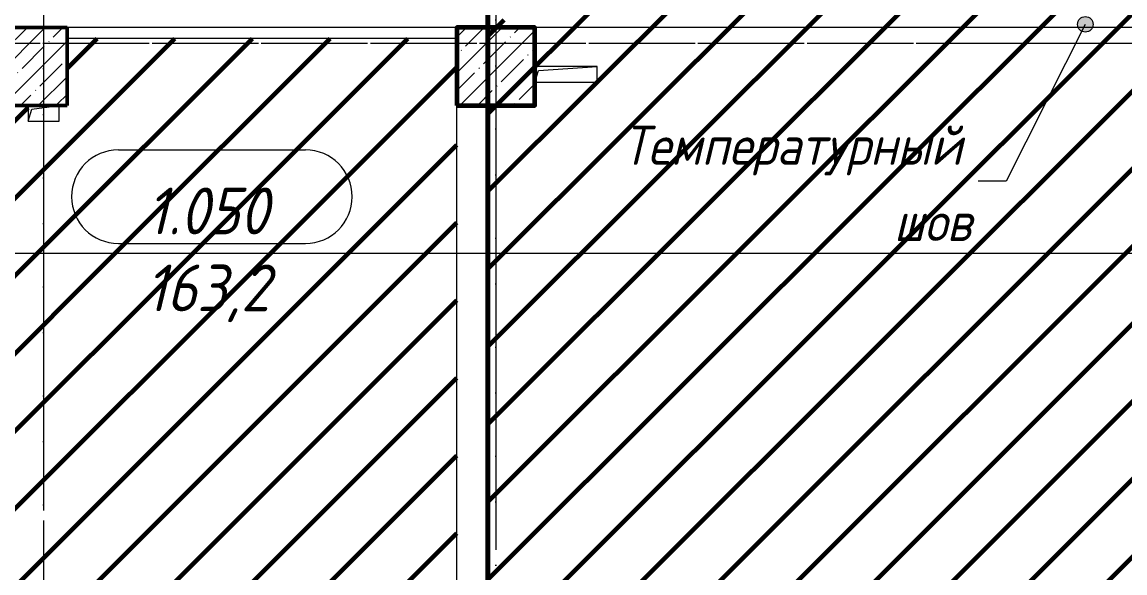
# Model space of a CAD drawing. Header units: millimetres. Extents: x -606178 to 312196, y -19338 to 632709.
# Drawn here: x -351119 to -344046, y 491224 to 494761 of the extents above; entities that cross this region are included whole.
import ezdxf

# ---------------------------------------------------------------- set-up
doc = ezdxf.new("R2010")
doc.units = ezdxf.units.MM
doc.linetypes.add('200_ШТРИХ_ш1п0_6_', pattern=[160, 100, -60])
doc.linetypes.add('50_200_ШТРИХ_1Т_ш5_п1_п1_', pattern=[700, 500, -100, 0, -100])
for name, color, linetype, lineweight in [('6.4.1) Окр пт с инж. ПТ2.16', 3, 'Continuous', 60), ('6.4.3) Окр пт с инж. ПТ2.3', 150, 'Continuous', 60), ('A-DETL-____-OTLN-3', 7, '200_ШТРИХ_ш1п0_6_', 9), ('A-DETL-____-OTLN-4', 7, 'Continuous', 18), ('A-DETL-GENF-OTLN', 7, 'Continuous', 9), ('A-FLOR-____-OTLN', 7, 'Continuous', 9), ('A-GENM-____-OTLN', 7, 'Continuous', 9), ('G-____-____-TEXT', 7, 'Continuous', 9), ('I-WALL-____-OTLN', 7, 'Continuous', 9), ('S-COLS-____-MCUT', 7, 'Continuous', 50), ('S-COLS-____-OTLN', 7, 'Continuous', 9), ('S-GRID-____-OTLN-1', 7, '50_200_ШТРИХ_1Т_ш5_п1_п1_', 9)]:
    doc.layers.add(name, color=color, linetype=linetype, lineweight=lineweight)
doc.layers.add('A-AREA-IDEN-1', color=7, linetype='Continuous', lineweight=9, true_color=0x000000)
doc.styles.add('ISOCPEUR_I', font='isocpeui.ttf', dxfattribs={"width": 0.9, "height": 2.5})
doc.styles.add('ISOCPEUR_I_9', font='isocpeui.ttf', dxfattribs={"width": 0.9, "height": 250})
pattern_1 = [(45, (-77750, -42681.04), (-114.04925, 114.04925), []), (45, (-77635.95, -42681.04), (-114.04925, 114.04925), [201.613, -40.323, 3.353, -36.97])]
pattern_2 = [(45, (-74750, -42681.04), (-114.04925, 114.04925), []), (45, (-74635.95, -42681.04), (-114.04925, 114.04925), [201.613, -40.323, 3.353, -36.97])]

# ---------------------------------------------------------------- blocks, each defined once
blk = doc.blocks.new('BSC_Колонна _Прямоугольная - 500х500-V16-АР1_План отверстий 1 этажа в осях 1-64_А-ГГ')
at = {"layer": 'S-COLS-____-OTLN'}
h = blk.add_hatch(dxfattribs=at)
h.set_pattern_fill('FP_47', color=256, style=0, pattern_type=2)
h.set_pattern_definition(pattern_1)
h.paths.add_polyline_path([(-250, -250), (250, -250), (250, 250), (-250, 250)], flags=0)
at = {"layer": 'S-COLS-____-MCUT'}
for p, q in [((250, 250), (-250, 250)), ((-250, 250), (-250, -250)), ((250, -250), (250, 250)), ((-250, -250), (250, -250))]:
    blk.add_line(p, q, dxfattribs=at)
blk = doc.blocks.new('BSC_Колонна _Прямоугольная - 500х500-V134-АР1_План отверстий 1 этажа в осях 1-64_А-ГГ')
at = {"layer": 'S-COLS-____-OTLN'}
h = blk.add_hatch(dxfattribs=at)
h.set_pattern_fill('FP_168', color=256, style=0, pattern_type=2)
h.set_pattern_definition(pattern_2)
h.paths.add_polyline_path([(-250, -250), (250, -250), (250, 250), (-250, 250), (-250, 193.1)], flags=0)
at = {"layer": 'S-COLS-____-MCUT'}
for p, q in [((250, 250), (-250, 250)), ((-250, 250), (-250, -250)), ((250, -250), (250, 250)), ((-250, -250), (250, -250))]:
    blk.add_line(p, q, dxfattribs=at)
blk = doc.blocks.new('AR_Отверстие прямоугольное _в плите_ - AR_Отверстие прямоугольное _в плите_-V179-АР1_План отверстий 1 этажа в осях 1-64_А-ГГ')
at = {"layer": 'A-GENM-____-OTLN'}
for p, q in [((-100, 50), (-100, -50)), ((-100, -50), (-75, 25)), ((-75, 25), (100, 50)), ((100, -50), (100, 50)), ((-100, -50), (100, -50))]:
    blk.add_line(p, q, dxfattribs=at)
blk = doc.blocks.new('AR_Отверстие прямоугольное _в плите_ - AR_Отверстие прямоугольное _в плите_-30512057-АР1_План отверстий 1 этажа в осях 1-64_А-ГГ')
at = {"layer": 'A-GENM-____-OTLN'}
for p, q in [((200, 50), (-200, 50)), ((-200, -50), (-175, 25)), ((-175, 25), (200, 50)), ((200, -50), (200, 50)), ((-200, -50), (200, -50))]:
    blk.add_line(p, q, dxfattribs=at)
blk = doc.blocks.new('BSC_Колонна _Прямоугольная - 500х500-V38-АР1_План отверстий 1 этажа в осях 1-64_Ю-ЯЯ')
at = {"layer": 'S-COLS-____-OTLN'}
h = blk.add_hatch(dxfattribs=at)
h.set_pattern_fill('FP_45', color=256, style=0, pattern_type=2)
h.set_pattern_definition(pattern_1)
h.paths.add_polyline_path([(-250, -250), (250, -250), (250, 250), (-250, 250)], flags=0)
at = {"layer": 'S-COLS-____-MCUT'}
for p, q in [((250, 250), (-250, 250)), ((-250, 250), (-250, -250)), ((250, -250), (250, 250)), ((-250, -250), (250, -250))]:
    blk.add_line(p, q, dxfattribs=at)
blk = doc.blocks.new('BSC_Колонна _Прямоугольная - 500х500-V142-АР1_План отверстий 1 этажа в осях 1-64_Ю-ЯЯ')
at = {"layer": 'S-COLS-____-OTLN'}
h = blk.add_hatch(dxfattribs=at)
h.set_pattern_fill('FP_153', color=256, style=0, pattern_type=2)
h.set_pattern_definition(pattern_2)
h.paths.add_polyline_path([(-250, -250), (250, -250), (250, 250), (-250, 250), (-250, 12.4)], flags=0)
at = {"layer": 'S-COLS-____-MCUT'}
for p, q in [((250, 250), (-250, 250)), ((-250, 250), (-250, -250)), ((250, -250), (250, 250)), ((-250, -250), (250, -250))]:
    blk.add_line(p, q, dxfattribs=at)
blk = doc.blocks.new('AR_Отверстие прямоугольное _в плите_ - AR_Отверстие прямоугольное _в плите_-V204-АР1_План отверстий 1 этажа в осях 1-64_Ю-ЯЯ')
at = {"layer": 'A-GENM-____-OTLN'}
for p, q in [((-100, 50), (-100, -50)), ((-100, -50), (-75, 25)), ((-75, 25), (100, 50)), ((100, -50), (100, 50)), ((-100, -50), (100, -50))]:
    blk.add_line(p, q, dxfattribs=at)
blk = doc.blocks.new('AR_Отверстие прямоугольное _в плите_ - AR_Отверстие прямоугольное _в плите_-30512057-АР1_План отверстий 1 этажа в осях 1-64_Ю-ЯЯ')
at = {"layer": 'A-GENM-____-OTLN'}
for p, q in [((200, 50), (-200, 50)), ((-200, -50), (-175, 25)), ((-175, 25), (200, 50)), ((200, -50), (200, 50)), ((-200, -50), (200, -50))]:
    blk.add_line(p, q, dxfattribs=at)
blk = doc.blocks.new('DET_L_Линия разрыва - М100-27489994-АР1_План отверстий 1 этажа в осях 1-64_Ю-ЯЯ')
at = {"layer": 'A-DETL-GENF-OTLN'}
blk.add_line((15850, 0), (0, 0), dxfattribs=at)
blk = doc.blocks.new('AAR_СКБ_Марка_помещения_1_5 ммп - Номер _ Площадь-27962135-АИ_План этажа_Стены_1')
at = {"layer": 'A-AREA-IDEN-1'}
for p, q in [((-2.987, 3), (3.013, 3)), ((-2.987, 0), (3.013, 0))]:
    blk.add_line(p, q, dxfattribs=at)
for centre, start, end in [((-2.987, 1.5), 90, 270), ((3.013, 1.5), 270, 90)]:
    blk.add_arc(centre, 1.5, start, end, dxfattribs=at)

msp = doc.modelspace()

# ---------------------------------------------------------------- hatches: boundary and pattern name
at = {"layer": '6.4.1) Окр пт с инж. ПТ2.16'}
h = msp.add_hatch(dxfattribs=at)
h.set_pattern_fill('ANSI31', color=256, scale=111)
h.paths.add_polyline_path([(-348330.7712, 494225.3011), (-348330.7712, 494655.3011), (-350830.7712, 494655.3011), (-350830.7712, 494225.3011), (-350880.7712, 494225.3011), (-350880.7712, 494125.3011), (-351080.7712, 494125.3011), (-351080.7712, 494225.3011), (-351330.7712, 494225.3011), (-351330.7712, 493275.3011), (-348330.7712, 493275.3011)])
h = msp.add_hatch(dxfattribs=at)
h.set_pattern_fill('ANSI31', color=256, scale=111)
h.paths.add_polyline_path([(-348330.7712, 493275.3011), (-351330.7712, 493275.3011), (-351330.7712, 488600.3011), (-351330.7712, 488350.3011), (-351330.7712, 470600.3011), (-351330.7712, 470350.3011), (-351330.7712, 464625.3011), (-351080.7712, 464625.3011), (-351080.7712, 464725.3011), (-350880.7712, 464725.3011), (-350880.7712, 464625.3011), (-350830.7712, 464625.3011), (-350830.7712, 464125.3011), (-350880.7712, 464125.3011), (-350880.7712, 464025.3011), (-351080.7712, 464025.3011), (-351080.7712, 464125.3011), (-351330.7712, 464125.3011), (-351330.7712, 461525.3011), (-351261.7712, 461525.3011), (-351149.7712, 461525.3011), (-351074.7712, 461525.3011), (-351074.7712, 461450.3011), (-351077.3426, 461375.3011), (-350880.7712, 461375.3011), (-350880.7712, 461275.3011), (-350830.7712, 461275.3011), (-350705.7712, 461275.3011), (-350705.7712, 461281.3011), (-350630.7712, 461281.3011), (-348530.7712, 461275.3011), (-348530.7712, 461281.3011), (-348455.7712, 461281.3011), (-348330.7712, 461275.3011), (-348330.7712, 463425.3011), (-348330.7712, 463925.3011), (-348330.7712, 463975.3011), (-348330.7712, 464125.3011), (-348330.7712, 464625.3011), (-348330.7712, 467875.3011), (-348330.7712, 468375.3011), (-348330.7712, 470225.3011), (-348330.7712, 470725.3011), (-348330.7712, 476225.3011), (-348330.7712, 476725.3011), (-348330.7712, 482225.3011), (-348330.7712, 482725.3011), (-348330.7712, 488225.3011), (-348330.7712, 488725.3011)])
h.paths.add_polyline_path([(-350980.7712, 489970.3011), (-350980.7712, 489770.3011), (-351080.7712, 489770.3011), (-351080.7712, 489970.3011)], flags=16)
h.paths.add_polyline_path([(-350980.7712, 484216.8493), (-350980.7712, 484016.8493), (-351080.7712, 484016.8493), (-351080.7712, 484216.8493)], flags=16)
h.paths.add_polyline_path([(-350980.7712, 480895.3011), (-350980.7712, 480695.3011), (-351080.7712, 480695.3011), (-351080.7712, 480895.3011)], flags=16)
h.paths.add_polyline_path([(-350980.7712, 477771.4542), (-350980.7712, 477571.4542), (-351080.7712, 477571.4542), (-351080.7712, 477771.4542)], flags=16)
h.paths.add_polyline_path([(-350979.2564, 472555.3011), (-350979.2564, 472355.3011), (-351079.2564, 472355.3011), (-351079.2564, 472555.3011)], flags=16)
h.paths.add_polyline_path([(-350980.7712, 469805.1137), (-350980.7712, 469605.1137), (-351080.7712, 469605.1137), (-351080.7712, 469805.1137)], flags=16)
at = {"layer": '6.4.3) Окр пт с инж. ПТ2.3'}
h = msp.add_hatch(dxfattribs=at)
h.set_pattern_fill('ANSI31', color=256, scale=111)
h.paths.add_polyline_path([(-337180.7712, 499295.4397), (-347230.7712, 499295.4397), (-347230.7712, 497725.3011), (-348130.7712, 497725.3011), (-348130.7712, 495275.3011), (-347830.7712, 495275.3011), (-347830.7712, 494775.3011), (-348130.7712, 494775.3011), (-348130.7712, 488725.3011), (-347830.7712, 488725.3011), (-347830.7712, 488175.3011), (-337180.7712, 488175.3011), (-337180.7712, 488775.3011)])
h.paths.add_polyline_path([(-342430.7712, 488725.3011), (-342430.7712, 488225.3011), (-342930.7712, 488225.3011), (-342930.7712, 488725.3011)], flags=16)
h.paths.add_polyline_path([(-342930.7712, 494225.3011), (-342930.7712, 494725.3011), (-342430.7712, 494725.3011), (-342430.7712, 494225.3011)], flags=16)
h.paths.add_polyline_path([(-342930.7712, 494775.3011), (-342930.7712, 495275.3011), (-342430.7712, 495275.3011), (-342430.7712, 494775.3011)], flags=16)
h.paths.add_polyline_path([(-342930.7712, 497725.3011), (-342930.7712, 498225.3011), (-342430.7712, 498225.3011), (-342430.7712, 497725.3011)], flags=16)
at = {"layer": 'G-____-____-TEXT'}
h = msp.add_hatch(color=256, dxfattribs=at)
edge = h.paths.add_edge_path(flags=0)
edge.add_arc((-344299.6744, 494745.7191), 50, 0, 360)
h = msp.add_hatch(color=256, dxfattribs=at)
edge = h.paths.add_edge_path(flags=0)
edge.add_arc((-344299.6744, 494745.7191), 50, 0, 360)

# ---------------------------------------------------------------- linework, layer by layer
at = {"layer": '6.4.1) Окр пт с инж. ПТ2.16'}
for points in [[(-348130.7712, 499314.185), (-324580.7712, 499314.185), (-324580.7712, 468375.3011), (-348130.7712, 468375.3011)], [(-348130.7712, 485525.3011), (-324580.7712, 485525.3011), (-324580.7712, 499314.185), (-348130.7712, 499314.185)], [(-348130.7712, 499314.185), (-337180.7712, 499314.185), (-337180.7712, 488175.3011), (-348130.7712, 488175.3011)], [(-348330.7712, 494225.3011), (-347830.7712, 494225.3011), (-347830.7712, 494725.3011), (-348330.7712, 494725.3011)]]:
    msp.add_lwpolyline(points, close=True, dxfattribs=at)
at = {"layer": 'A-DETL-____-OTLN-3'}
msp.add_line((-348330.7712, 494655.3011), (-350830.7712, 494655.3011), dxfattribs=at)
at = {"layer": 'A-DETL-____-OTLN-4'}
msp.add_line((-348330.7712, 494655.3011), (-350830.7712, 494655.3011), dxfattribs=at)
at = {"layer": 'A-FLOR-____-OTLN'}
for p, q in [((-348330.7712, 494725.3011), (-350830.7712, 494725.3011)), ((-348330.7712, 494725.3011), (-350830.7712, 494725.3011)), ((-342930.7712, 494725.3011), (-347830.7712, 494725.3011)), ((-342930.7712, 494725.3011), (-347830.7712, 494725.3011))]:
    msp.add_line(p, q, dxfattribs=at)
at = {"layer": 'G-____-____-TEXT'}
for p, q in [((-344299.6744, 494745.7191), (-344806.7309, 493738.3357)), ((-344299.6744, 494745.7191), (-344806.7309, 493738.3357)), ((-344806.7309, 493738.3357), (-344986.4189, 493738.3357)), ((-344806.7309, 493738.3357), (-344986.4189, 493738.3357))]:
    msp.add_line(p, q, dxfattribs=at)
msp.add_circle((-344299.6744, 494745.7191), 50, dxfattribs=at)
msp.add_circle((-344299.6744, 494745.7191), 50, dxfattribs=at)
at = {"layer": 'I-WALL-____-OTLN'}
for p, q in [((-348330.7712, 488725.3011), (-348330.7712, 494225.3011)), ((-348330.7712, 493275.3011), (-348330.7712, 494225.3011)), ((-348130.7712, 494225.3011), (-348130.7712, 488725.3011)), ((-348130.7712, 494225.3011), (-348130.7712, 493275.3011))]:
    msp.add_line(p, q, dxfattribs=at)
at = {"layer": 'S-GRID-____-OTLN-1'}
for p, q in [((-348080.7712, 542687.1106), (-348080.7712, 491375.8881)), ((-350980.7712, 542374.2366), (-350980.7712, 491625.2377)), ((-348080.7712, 501675.2188), (-348080.7712, 460364.1588)), ((-350980.7712, 501362.3448), (-350980.7712, 463125.3011)), ((-358504.0007, 494625.3011), (-321756.3646, 494625.3011)), ((-356586.1335, 494625.3011), (-321756.3646, 494625.3011))]:
    msp.add_line(p, q, dxfattribs=at)

# ---------------------------------------------------------------- block references
at = {"layer": 'A-AREA-IDEN-1', "xscale": 199.9999999999999, "yscale": 199.9999999999999, "zscale": 199.9999999999999}
msp.add_blockref('AAR_СКБ_Марка_помещения_1_5 ммп - Номер _ Площадь-27962135-АИ_План этажа_Стены_1', (-349904.0355, 493339.5948), dxfattribs=at)
at = {"layer": 'A-DETL-GENF-OTLN'}
msp.add_blockref('DET_L_Линия разрыва - М100-27489994-АР1_План отверстий 1 этажа в осях 1-64_Ю-ЯЯ', (-356020.7712, 493275.3011), dxfattribs=at)
at = {"layer": 'A-GENM-____-OTLN'}
for name, p in [('AR_Отверстие прямоугольное _в плите_ - AR_Отверстие прямоугольное _в плите_-30512057-АР1_План отверстий 1 этажа в осях 1-64_А-ГГ', (-347630.7712, 494425.3011)), ('AR_Отверстие прямоугольное _в плите_ - AR_Отверстие прямоугольное _в плите_-30512057-АР1_План отверстий 1 этажа в осях 1-64_Ю-ЯЯ', (-347630.7712, 494425.3011)), ('AR_Отверстие прямоугольное _в плите_ - AR_Отверстие прямоугольное _в плите_-V179-АР1_План отверстий 1 этажа в осях 1-64_А-ГГ', (-350980.7712, 494175.3011)), ('AR_Отверстие прямоугольное _в плите_ - AR_Отверстие прямоугольное _в плите_-V204-АР1_План отверстий 1 этажа в осях 1-64_Ю-ЯЯ', (-350980.7712, 494175.3011))]:
    msp.add_blockref(name, p, dxfattribs=at)
at = {"layer": 'S-COLS-____-OTLN'}
for name, p in [('BSC_Колонна _Прямоугольная - 500х500-V142-АР1_План отверстий 1 этажа в осях 1-64_Ю-ЯЯ', (-351080.7712, 494475.3011)), ('BSC_Колонна _Прямоугольная - 500х500-V134-АР1_План отверстий 1 этажа в осях 1-64_А-ГГ', (-351080.7712, 494475.3011)), ('BSC_Колонна _Прямоугольная - 500х500-V16-АР1_План отверстий 1 этажа в осях 1-64_А-ГГ', (-348080.7712, 494475.3011)), ('BSC_Колонна _Прямоугольная - 500х500-V38-АР1_План отверстий 1 этажа в осях 1-64_Ю-ЯЯ', (-348080.7712, 494475.3011))]:
    msp.add_blockref(name, p, dxfattribs=at)

# ---------------------------------------------------------------- texts
at = {"layer": 'A-AREA-IDEN-1', "char_height": 300, "attachment_point": 8, "line_spacing_factor": 1.139951, "style": 'ISOCPEUR_I'}
for s, insert, width in [('\\pxqc,t8.46667,16.93333,25.4,33.86667,42.33333,50.8,59.26667,67.73333,76.2,84.66667,93.13333,101.6,110.06667,118.53333,127,135.46667,143.93333,152.4,160.86667,169.33333,177.8,186.26667,194.73333,203.2,211.66667,220.13333,228.6,237.06667,245.53333,254,262.46667,270.93333;{1.050}', (-349929.4646, 493397.9246), 900), ('\\pxqc,t8.46667,16.93333,25.4,33.86667,42.33333,50.8,59.26667,67.73333,76.2,84.66667,93.13333,101.6,110.06667,118.53333,127,135.46667,143.93333,152.4,160.86667,169.33333,177.8,186.26667,194.73333,203.2,211.66667,220.13333,228.6,237.06667,245.53333,254,262.46667,270.93333;{163,2}', (-349929.4646, 492833.9767), 914)]:
    msp.add_mtext(s, dxfattribs=dict(at, insert=insert, width=width))
at = {"layer": 'G-____-____-TEXT', "char_height": 250, "attachment_point": 1}
for s, insert, width, style in [('Температурный', (-347265.1792, 494094.1898), 2763.416813, 'ISOCPEUR_I'), ('Температурный', (-347265.1792, 494094.1898), 2763.416813, 'ISOCPEUR_I_9'), ('шов', (-345526.8667, 493604.7107), 656.582063, 'ISOCPEUR_I'), ('шов', (-345526.8667, 493604.7107), 656.582063, 'ISOCPEUR_I_9')]:
    msp.add_mtext(s, dxfattribs=dict(at, insert=insert, width=width, style=style))

doc.saveas('drawing.dxf')
